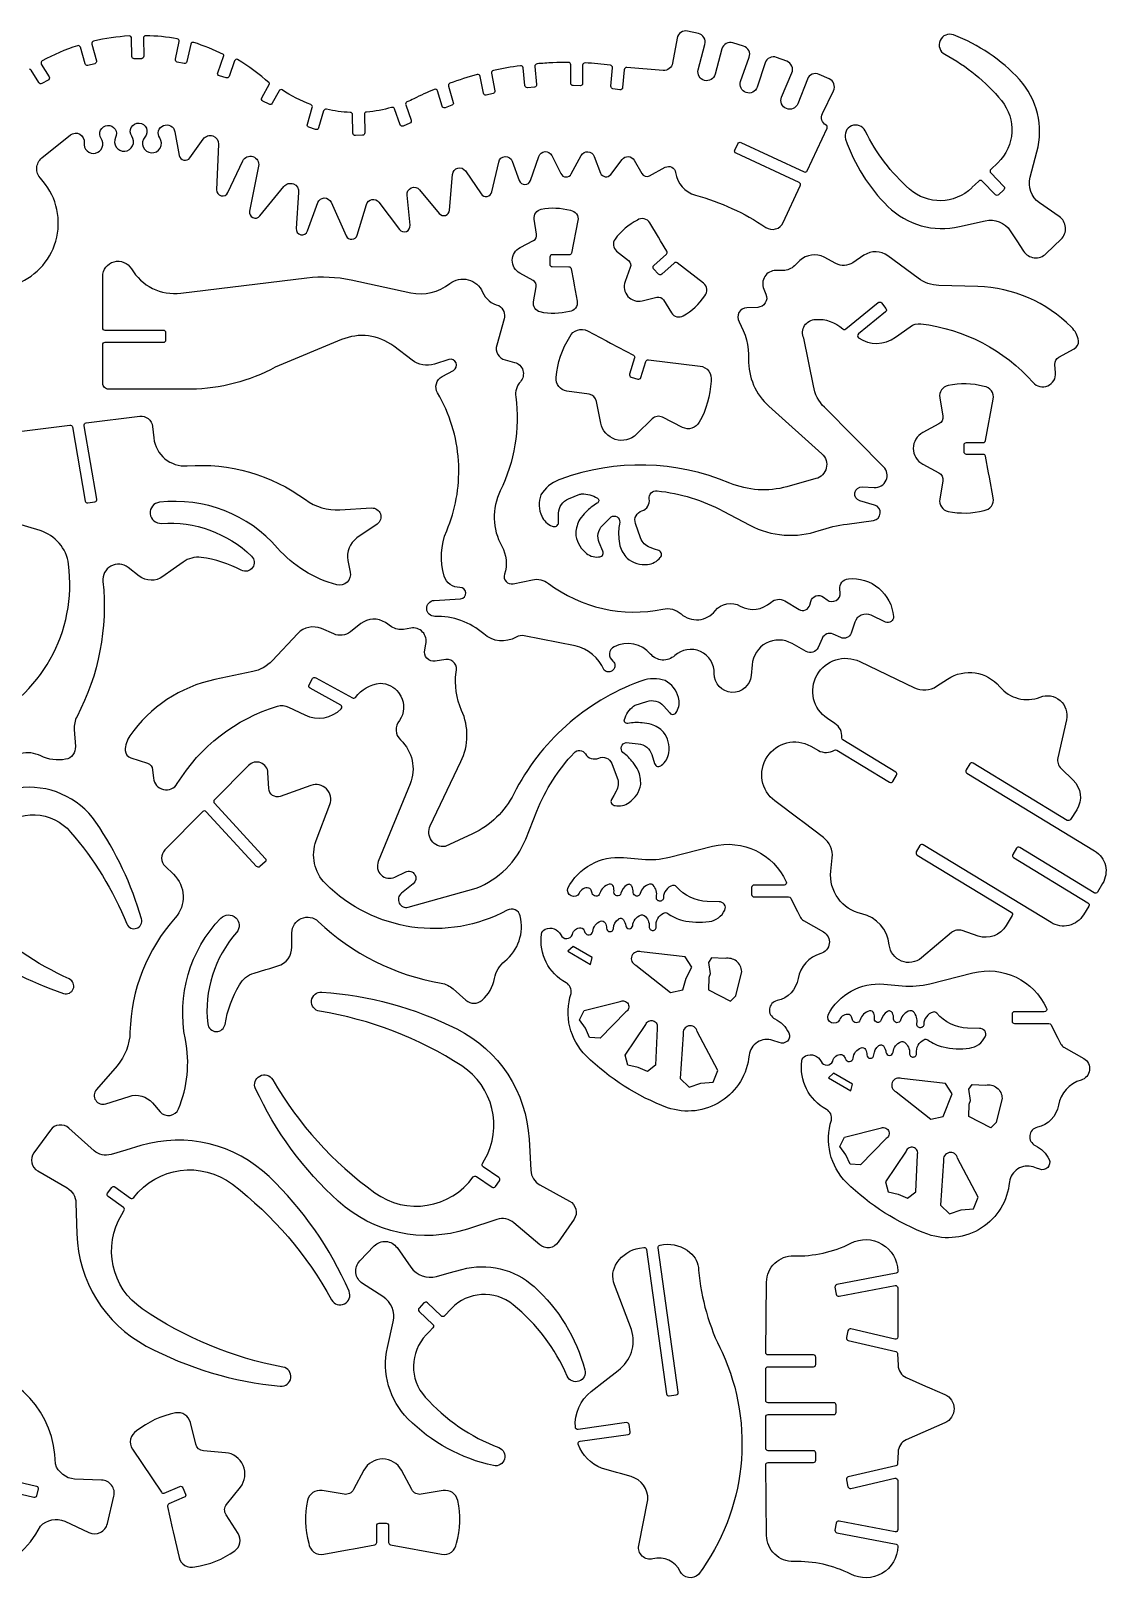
# Model space of a CAD drawing. Extents: x 0 to 507, y 0 to 400.
# Drawn here: x 232.5 to 507.3, y 0.5 to 396.3 of the extents above; entities that cross this region are included whole.
import ezdxf

# ---------------------------------------------------------------- set-up
doc = ezdxf.new("R2010")
doc.units = 0
doc.layers.add('CYAN', color=1, linetype='CONTINUOUS')

msp = doc.modelspace()

# ---------------------------------------------------------------- linework, layer by layer
at = {"layer": 'CYAN'}
for points in [[(228.96, 331.69, 0.249492), (239.12, 343.56, 0.249492), (234.95, 358.62, -0.209706), (233.99, 361.3, -0.209706), (235.3, 363.82), (242.62, 369.71, -0.308033), (245.02, 369.91, -0.308033), (246.09, 367.75, 0.247536), (246.85, 365.63, 0.247536), (249.04, 365.06, 0.247536), (250.73, 366.55, 0.247536), (250.47, 368.79, -0.268802), (250.31, 370.92, -0.268802), (252.08, 372.13, -0.268802), (254.01, 371.19, -0.268802), (254.15, 369.05, 0.270063), (254.31, 366.62, 0.270063), (256.5, 365.56, 0.270063), (258.51, 366.94, 0.270063), (258.29, 369.37, -0.288113), (258.16, 371.65, -0.288113), (260.16, 372.75, -0.288113), (262.02, 371.43, -0.288113), (261.64, 369.18, 0.287747), (261.19, 366.64, 0.287747), (263.28, 365.14, 0.287747), (265.55, 366.36, 0.287747), (265.43, 368.94, -0.22608), (265.14, 370.76, -0.22608), (266.37, 372.12, -0.22608), (268.21, 372.03, -0.22608), (269.3, 370.54), (270.42, 364.48, 0.301145), (271.58, 363.28, 0.301145), (273.14, 363.88), (276.57, 368.67, -0.330951), (279.01, 369.45, -0.330951), (280.45, 367.34), (279.98, 355.68, 0.356574), (281.13, 354.15, 0.356574), (282.86, 354.98), (286.65, 363.06, -0.379342), (289.26, 364.19, -0.379342), (290.69, 361.73), (288.38, 350.24, 0.345731), (289.22, 348.58, 0.345731), (291.04, 348.99), (297.14, 356.53, -0.327083), (299.6, 357.18, -0.327083), (300.95, 355.03), (300.3, 345.79, 0.372634), (301.49, 344.21, 0.372634), (303.22, 345.16), (305.87, 352.41, -0.306254), (307.51, 353.6, -0.306254), (309.23, 352.53), (313.1, 343.91, 0.31289), (314.58, 343.03, 0.31289), (315.93, 344.11), (318.27, 351.91, -0.282774), (319.68, 353.18, -0.282774), (321.45, 352.49), (326.73, 345.54, 0.33547), (328.49, 345.06, 0.33547), (329.44, 346.61), (328.65, 354.34, -0.330151), (329.75, 356.2, -0.330151), (331.85, 355.68), (336.87, 349.63, 0.303767), (338.48, 349.15, 0.303767), (339.53, 350.46), (340.28, 359.62, -0.318597), (341.63, 361.24, -0.318597), (343.59, 360.5), (347.58, 354.63, 0.297439), (349.11, 354, 0.297439), (350.31, 355.14), (352.08, 362.79, -0.332558), (353.73, 364.19, -0.332558), (355.55, 363), (357.34, 358.05, 0.318033), (358.79, 357.05, 0.318033), (360.22, 358.07), (362.33, 364.23, -0.302272), (363.93, 365.44, -0.302272), (365.66, 364.44), (367.96, 359.82, 0.279132), (369.29, 358.98, 0.279132), (370.65, 359.77), (373.19, 364.46, -0.292689), (374.91, 365.41, -0.292689), (376.48, 364.24), (378.12, 359.98, 0.271313), (379.31, 359.03, 0.271313), (380.72, 359.6), (383.68, 363.46, -0.251459), (385.24, 364.17, -0.251459), (386.7, 363.25), (388.64, 359.87, 0.406883), (390.66, 359.28), (394.65, 361.44, -0.245454), (396.34, 361.46, -0.245454), (397.31, 360.09, 0.300998), (402.39, 354.32, -0.082395), (420.38, 346.08, 0.219417), (422.89, 345.67, 0.219417), (424.83, 347.31), (429.18, 356.72, 0.412891), (428.91, 357.53), (412.76, 365.03, -0.415545), (412.46, 365.83), (413.22, 367.48, -0.416786), (414.03, 367.77), (430.18, 360.27, 0.410969), (430.97, 360.56), (436.05, 371.45, 0.391669), (435.77, 372.23, -0.40566), (434.84, 375.17), (437.68, 381.03, 0.204117), (437.78, 382.77, 0.204117), (436.59, 384.05), (433.99, 385.19, 0.204676), (432.23, 385.22, 0.204676), (431, 383.97), (428.55, 377.7, -0.417969), (425.62, 376.44, -0.417969), (424.41, 379.38), (427.04, 385.59, 0.204609), (427.03, 387.34, 0.204609), (425.77, 388.55), (423.11, 389.54, 0.204612), (421.36, 389.46, 0.204612), (420.2, 388.15), (418.18, 381.96, -0.417224), (415.33, 380.55, -0.417224), (413.94, 383.41), (416.12, 389.56, 0.2037), (416.02, 391.3, 0.2037), (414.7, 392.44), (411.98, 393.29, 0.204994), (410.24, 393.11, 0.204994), (409.17, 391.73), (407.41, 385.22, -0.412911), (404.68, 383.65, -0.412911), (403.09, 386.37), (404.81, 392.88, 0.205459), (404.57, 394.62, 0.205459), (403.15, 395.64), (400.37, 396.25, 0.204309), (398.66, 395.92, 0.204309), (397.71, 394.46), (396.53, 388.05, -0.383034), (394.17, 386.21), (384.86, 386.93, 0.210069), (384.39, 386.81, 0.210069), (384.16, 386.38), (383.77, 381.83, -0.207409), (383.54, 381.4, -0.207409), (383.07, 381.27), (381.29, 381.54, -0.405249), (380.78, 382.2), (381.17, 386.91, 0.404101), (380.66, 387.56, 0.018478), (374.18, 388.14, 0.205414), (373.74, 387.97, 0.205414), (373.55, 387.53), (373.52, 382.88, -0.418604), (372.92, 382.28), (371.1, 382.33, -0.405461), (370.5, 382.94), (370.53, 387.64, 0.414214), (369.92, 388.25, 0.008396), (366.97, 388.21), (365.9, 388.17, 0.011456), (361.88, 387.9, 0.414204), (361.34, 387.24), (361.79, 382.62, -0.414214), (361.24, 381.97), (359.46, 381.78, -0.414214), (358.8, 382.32), (358.34, 386.88, 0.204134), (358.11, 387.3, 0.204134), (357.65, 387.42, 0.020073), (350.72, 386.17, 0.408475), (350.26, 385.47), (351.11, 381.02, -0.401154), (350.66, 380.31), (348.88, 379.91, -0.419092), (348.16, 380.39), (347.33, 384.68, 0.210361), (347.06, 385.08, 0.210361), (346.58, 385.14, 0.020849), (339.6, 382.93, 0.397483), (339.24, 382.19), (340.48, 378.05, -0.39458), (340.11, 377.3), (338.4, 376.68, -0.205813), (337.92, 376.7, -0.205813), (337.61, 377.07), (336.44, 380.98, 0.214856), (336.12, 381.36, 0.214856), (335.62, 381.36, 0.016368), (330.4, 378.97, -0.014742), (328.63, 378.14, 0.396482), (328.31, 377.38), (329.7, 373.47, -0.389627), (329.36, 372.72), (327.7, 371.99, -0.208553), (327.22, 371.99, -0.208553), (326.89, 372.34), (325.45, 376.37, 0.398402), (324.72, 376.74, -0.049152), (318.3, 375.56, 0.393896), (317.74, 374.94), (317.85, 370.25, -0.409824), (317.26, 369.63), (315.44, 369.57, -0.418616), (314.82, 370.17), (314.72, 374.88, 0.399505), (314.14, 375.47, -0.04618), (308.06, 376.28, 0.399288), (307.34, 375.87), (306.04, 371.51, -0.203638), (305.74, 371.14, -0.203638), (305.27, 371.1), (303.55, 371.7, -0.404969), (303.17, 372.44), (304.44, 376.74, 0.3984), (304.07, 377.47, -0.062269), (296.73, 381.25, 0.397216), (295.94, 381), (294.19, 377.8, -0.404443), (293.38, 377.54), (291.77, 378.37, -0.201784), (291.47, 378.74, -0.201784), (291.52, 379.21), (293.46, 382.76, 0.345577), (293.42, 383.01, 0.047572), (285.35, 389.02, 0.204467), (284.88, 389.01, 0.204467), (284.56, 388.66), (283.15, 384.69, -0.404495), (282.41, 384.31), (280.67, 384.84, -0.205082), (280.31, 385.14, -0.205082), (280.27, 385.62), (281.82, 390.01, 0.371328), (281.72, 390.25, 0.038879), (274.11, 393.38, 0.203484), (273.65, 393.31, 0.203484), (273.37, 392.92), (272.39, 388.46, -0.404788), (271.69, 387.99), (269.9, 388.35, -0.418489), (269.43, 389.07), (270.42, 393.58, 0.201586), (270.32, 394.04, 0.201586), (269.93, 394.3, 0.038237), (261.88, 395.09, 0.208192), (261.44, 394.92, 0.208192), (261.25, 394.49), (261.34, 389.82, -0.409916), (260.74, 389.2), (258.93, 389.19, -0.408379), (258.32, 389.78), (258.23, 394.43, 0.203457), (258.04, 394.86, 0.203457), (257.6, 395.02, 0.043372), (248.52, 393.69, 0.203014), (248.14, 393.41, 0.203014), (248.07, 392.94), (249.26, 388.67, -0.204334), (249.2, 388.21, -0.204334), (248.83, 387.92), (247.07, 387.49, -0.399505), (246.34, 387.92), (245.16, 392.13, 0.203634), (244.86, 392.5, 0.203634), (244.39, 392.54, 0.04631), (235.39, 388.68, 0.202696), (235.1, 388.31, 0.202696), (235.16, 387.84), (237.14, 384.54, -0.205584), (237.2, 384.06, -0.205584), (236.89, 383.69), (235.28, 382.85, -0.391013), (234.49, 383.09), (232.57, 386.29, 0.204681), (232.18, 386.57, 0.204681)], [(336.46, 303.75, -0.202312), (336.15, 306.08, -0.202312), (337.61, 307.93), (340.54, 309.52, 0.385719), (341.21, 311.44, 0.385719), (339.36, 312.29), (335.64, 311.14, -0.241653), (329.93, 312.15), (325.27, 315.67, 0.266871), (311.88, 317.38), (294.97, 310.34, -0.120757), (273.39, 304.71), (252.37, 304.71, -0.414214), (250.86, 306.22), (250.86, 316.11, -0.414214), (251.47, 316.71), (266.4, 316.71, 0.414214), (267.01, 317.32), (267.01, 319.13, 0.414214), (266.4, 319.74), (251.47, 319.74, -0.414214), (250.86, 320.34), (250.86, 333.5, -0.338067), (253.76, 337.29, -0.338067), (258.18, 335.49, 0.29784), (270.82, 329.26), (303.05, 333.17, -0.083044), (314.33, 332.66), (329.62, 329.38, 0.223408), (339.57, 331.69, -0.234213), (344.29, 332.69, -0.234213), (347.95, 329.54, 0.246497), (352.15, 326.07, -0.334925), (353.48, 322.67), (351.57, 315.94, 0.201751), (351.86, 313.61, 0.201751), (353.72, 312.19), (356.14, 311.56, -0.261486), (358.27, 309.51, -0.261486), (357.62, 306.62, 0.218512), (356.44, 302.77, -0.147192), (352.48, 278.69, 0.245566), (352.87, 264.6, -0.208312), (353.57, 257.39, 0.26694), (353.96, 255.55, 0.26694), (355.75, 254.97), (360.71, 255.99, -0.215465), (364.79, 255.06, 0.216331), (394.05, 248.49, -0.235858), (398.71, 247.26, 0.204826), (403.23, 245.77, 0.204826), (407.42, 248.02, -0.367277), (413.86, 249.26, 0.32615), (421.66, 250.19, -0.332106), (425.23, 250.57), (428.89, 248.39, 0.236052), (430.53, 248.27, 0.236052), (431.61, 249.52), (431.85, 250.42, -0.251476), (433.18, 251.86, -0.251476), (435.11, 251.55), (436.05, 250.84, 0.302843), (438.35, 250.69, 0.302843), (439.38, 252.75), (439.29, 253.49, -0.203426), (439.81, 255.34, -0.203426), (441.49, 256.25, -0.417415), (453.01, 246.58, -0.269259), (452.4, 245.27, -0.269259), (450.96, 245.15), (447.3, 246.89, 0.215227), (444.79, 246.94, 0.215227), (443.1, 245.1), (442.19, 242.36, -0.212348), (441.12, 241.18, -0.212348), (439.53, 241.19), (437.56, 242.07, 0.415705), (434.78, 241), (433.72, 238.65, -0.211265), (432.42, 237.47, -0.211265), (430.67, 237.64), (427.07, 239.68, 0.255974), (420.47, 239.76, 0.255974), (416.85, 234.24), (416.61, 231.51, -0.406058), (411.67, 227.18, -0.406058), (407.21, 231.99, 0.301122), (403.66, 237.64, 0.301122), (397.08, 236.58, -0.205118), (393.91, 235.46, -0.205118), (390.91, 236.98, 0.350998), (381.63, 238.84, 0.26821), (380.41, 237.11, 0.26821), (381.3, 235.19, -0.414216), (381.31, 232.91, -0.414216), (379.03, 232.89, 0.241897), (371.62, 239.08), (358.62, 241.63, 0.180812), (356.53, 241.29, -0.320645), (348.25, 242.11, 0.189018), (335.79, 246.6, -0.409253), (333.68, 248.56, -0.409253), (335.61, 250.7), (342.35, 251.12, 0.412064), (343.69, 252.65, 0.412064), (342.17, 254, -0.324205), (338.15, 256.91, -0.174571), (338.79, 268.49, 0.11024), (341.86, 285.34), (341.81, 286.4, 0.117012), (336.46, 303.74)], [(230.14, 294), (242.42, 295.54, -0.40101), (243.11, 295.04), (246.38, 276.1, 0.414222), (247.07, 275.61), (248.86, 275.92, 0.414214), (249.37, 276.62), (246.11, 295.37, -0.204806), (246.21, 295.83, -0.204806), (246.62, 296.07), (260.32, 297.78, -0.419449), (263.58, 295.2), (263.76, 293.72), (263.91, 292.24, 0.404707), (272.47, 285.1, -0.178637), (302.68, 276.46, 0.174423), (311.5, 273.86), (319.58, 274.33, -0.336379), (321.85, 272.8, -0.336379), (321, 270.2), (315.86, 266.66, 0.301286), (313.53, 260.88), (314.13, 257.93, -0.259226), (313.31, 255.35, -0.259226), (310.69, 254.68, -0.150583), (295.57, 264.08, 0.246916), (265.4, 275.8, 0.407665), (263, 272.86, 0.407665), (265.88, 270.4, -0.211527), (288.89, 262.02, -0.373786), (289.16, 259.09, -0.373786), (286.29, 258.41, 0.089781), (276.01, 261.68, 0.190204), (271.41, 260.51), (269.71, 259.29), (268.83, 258.66), (266.24, 256.8, -0.332065), (260.2, 256.91), (257.35, 259.12, 0.300597), (252.95, 259.46, 0.300597), (250.91, 255.55, -0.148414), (244.29, 221.05, 0.13913), (243.6, 217.67), (243.87, 213.34, -0.378936), (241.36, 210.07, -0.165033), (235.01, 210.94, 0.176043), (229.9, 211.54, -0.287648)], [(219.2, 219, 0.331423), (242.12, 259.97, 0.295033), (234.83, 268.55), (225.43, 271.4, -0.292582)], [(224.2, 192.35, -0.205583), (233.61, 195.88, -0.205583), (242.65, 191.48, -0.081889), (257.01, 167.99, 0.398524), (259.49, 166.86, 0.398524), (260.76, 169.28, 0.081149), (249.12, 193.97, 0.286037), (229.1, 202.7)], [(216.7, 162.92, 0.081158), (240.86, 150.23, 0.398627), (243.33, 151.38, 0.398627), (242.31, 153.9, -0.081887), (219.45, 169.28, -0.205574)], [(203.41, 2.39, 0.393376), (234.94, 14.03, -0.298881), (241.14, 15.31), (247.34, 12.38, 0.225638), (250.24, 12.39, 0.225638), (252.06, 14.64), (253.72, 21.65, 0.225661), (253.13, 24.47, 0.225661), (250.57, 25.79), (243.68, 26, -0.297625), (238.75, 29.89, 0.393918), (215.9, 54.58, 0.08116)], [(229.26, 25.35), (233.95, 24.23, -0.415634), (234.37, 23.5), (233.95, 21.74, -0.414554), (233.22, 21.29), (228.56, 22.41, 0.415643)]]:
    msp.add_lwpolyline(points, format="xyb", dxfattribs=at)
for points in [[(451.6, 351.42, 0.255896), (469.86, 346.27), (476.43, 347.78, -0.314963), (482.87, 345.18), (484.56, 342.6), (486.22, 340.02, 0.223822), (488.97, 338.32, 0.223822), (492.03, 339.36), (495.84, 343.03, 0.223795), (496.98, 346.05, 0.223795), (495.38, 348.85), (490.33, 352.38, -0.314805), (487.98, 358.91), (489.7, 365.43, 0.255901), (485.22, 383.86, 0.117658), (468.35, 395.28, 0.395391), (464.92, 393.86, 0.395391), (466.12, 390.34, -0.097458), (480.6, 378.51, -0.391936), (479.69, 362.62), (477.88, 360.87, 0.414214), (477.88, 360.02), (481.23, 356.54, -0.414207), (481.2, 355.68), (479.9, 354.42, -0.414214), (479.06, 354.43), (475.7, 357.92, 0.414208), (474.82, 357.93), (473.92, 357.06), (473.15, 356.32), (473.01, 356.18, -0.39202), (457.11, 355.86, -0.097473), (445.8, 370.73, 0.395441), (442.32, 372.05, 0.395441), (440.78, 368.66, 0.117645), (451.6, 351.42)], [(361.67, 330.86, 0.32234), (360.89, 332.5), (357.5, 334.35, -0.277061), (355.57, 337.66, -0.276854), (357.56, 340.93), (360.98, 342.71, 0.322134), (361.79, 344.33), (361.19, 348.19, -0.402939), (362.97, 350.72, -0.118554), (370.44, 350.45, -0.207879), (371.97, 349.54, -0.207879), (372.35, 347.81), (370.68, 339.51, -0.360608), (370.08, 339.02), (365.78, 339.07, 0.414222), (365.18, 338.47), (365.15, 336.65, 0.414214), (365.75, 336.04), (370.05, 336, -0.35939), (370.62, 335.5), (371.18, 332.4), (371.38, 331.34), (372.13, 327.17, -0.208024), (371.73, 325.45, -0.208024), (370.2, 324.57, -0.118543), (362.7, 324.45, -0.403239), (360.98, 327.01), (361.67, 330.86)], [(385.73, 335.82), (384.4, 332.21, 0.277072), (385.13, 328.44, 0.276936), (388.79, 327.29), (392.54, 328.2, -0.32218), (394.23, 327.51), (396.29, 324.2, 0.402658), (399.28, 323.46, 0.118573), (404.75, 328.59, 0.207977), (405.3, 330.27, 0.207977), (404.45, 331.83), (397.74, 336.98, 0.359328), (396.95, 336.95), (393.75, 334.09, -0.41422), (392.9, 334.14), (391.69, 335.5, -0.415186), (391.75, 336.35), (394.95, 339.21, 0.359567), (395.08, 339.97), (393.46, 342.67), (392.9, 343.6), (390.72, 347.23, 0.208149), (389.28, 348.27, 0.208149), (387.55, 347.92, 0.118527), (381.83, 343.08, 0.402946), (382.23, 340.02), (385.25, 337.58, -0.322079), (385.73, 335.82)], [(367.41, 272.98, -0.302868), (369.92, 276.67), (372.82, 277.83, -0.085382), (373.28, 277.92, -0.15391), (377.33, 276.83, -0.263174), (377.67, 276.16, -0.263174), (377.27, 275.53, 0.076161), (374.4, 273.27, 0.049877), (372.82, 271.44, 0.102195), (371.77, 267.93, 0.199986), (374.16, 263.02, 0.211773), (377.63, 261.81, 0.263828), (378.59, 262.22, 0.263828), (378.72, 263.26), (377.78, 265.47, -0.302831), (378.63, 269.86), (380.81, 272.08, -0.273672), (382.34, 272.04, -0.273672), (383.04, 270.68, 0.076157), (382.77, 267.03, 0.049863), (383.04, 264.64, 0.102185), (384.89, 261.47, 0.200024), (390.15, 259.91, 0.211686), (393.38, 261.65, 0.26363), (393.72, 262.63, 0.26363), (393.05, 263.43), (391.93, 263.84), (390.78, 264.24, -0.225995), (388.37, 266.69), (387.07, 270.36, -0.204615), (387.19, 272.33, -0.204615), (388.7, 273.6, 0.374945), (390.57, 276.63, -0.23859), (391.07, 278.2, -0.23859), (392.63, 278.72, -0.094553), (409.5, 273.52), (416.3, 269.92, 0.207389), (434.05, 268.56, -0.049246), (441.13, 270.23), (447.9, 271.14, 0.355038), (449.64, 273, 0.355038), (448.17, 275.09), (444.45, 276.16, -0.381543), (443.16, 278.22, -0.381543), (445.06, 279.73), (448.11, 279.57, 0.310361), (451.13, 281.41, 0.310361), (450.5, 284.88), (443.68, 291.72), (442.92, 292.48), (435.35, 300.07, -0.155164), (432.54, 305.53), (430.06, 317.73, -0.252046), (430.29, 320.95, -0.252046), (433.11, 322.53, -0.210629), (440.04, 320.11, 0.362229), (440.79, 320.1), (449.08, 326.85, -0.413087), (449.92, 326.77), (451.07, 325.36, -0.415356), (450.98, 324.51), (444.03, 318.83, 0.235165), (443.8, 318.34, 0.235165), (444.06, 317.87, 0.318388), (453.49, 317.97), (457.24, 320.69, -0.188334), (460.02, 321.41, -0.184281), (488.69, 306.43, 0.322875), (492.46, 305.58, 0.322875), (494.46, 308.89), (494.28, 311.04, -0.29741), (495.31, 312.9), (499.24, 315.04, 0.307321), (500.3, 317.09, 0.166634), (498.48, 320.57, 0.191725), (474.57, 330.93), (464.62, 331.23, -0.152795), (459.33, 333.07), (451.59, 338.79, 0.31532), (445.45, 338.94), (442.61, 337.05, -0.274696), (438.31, 336.84), (435.29, 338.44, 0.323877), (429.09, 337.57), (427.7, 336.24, -0.193469), (424.8, 335.06), (422.95, 335.06, 0.251345), (420.13, 333.52, 0.251345), (419.84, 330.32), (420.41, 328.97, -0.246421), (420.23, 326.75, -0.246421), (418.3, 325.63), (415.52, 325.52, 0.262981), (413.5, 324.29, 0.262981), (413.52, 321.92, -0.138627), (415.97, 312.36, 0.219786), (421.17, 300.33), (434.72, 288.17, -0.274158), (435.84, 284.55, -0.274158), (433.2, 281.83), (425.77, 279.77, -0.16841), (411.16, 280.71, 0.189689), (367.99, 281.7, 0.011894), (367.44, 281.49, 0.168854), (362.88, 277.67, 0.199995), (363.09, 272.21, 0.211584), (365.78, 269.7, 0.263957), (366.83, 269.69, 0.263957), (367.38, 270.59), (367.41, 272.98)], [(366.75, 307.73, -0.118567), (370.29, 318.09, -0.20796), (372.21, 319.83, -0.20796), (374.79, 319.62), (379.63, 317.05), (380.66, 316.51), (386.53, 313.4, -0.360683), (386.82, 312.68), (385.54, 308.58, 0.415605), (385.94, 307.82), (387.66, 307.28, 0.416057), (388.42, 307.68), (389.71, 311.78, -0.359788), (390.36, 312.2), (403.55, 310.61, -0.207874), (405.79, 309.31, -0.207874), (406.37, 306.79, -0.118558), (403.37, 296.26, -0.403031), (399.06, 294.94), (393.98, 297.53, 0.322359), (391.35, 297.12), (387.34, 293.18, -0.277154), (381.89, 291.87, -0.276988), (378.16, 296.05), (377.11, 301.58, 0.322151), (375.19, 303.41), (369.54, 304.19, -0.403263), (366.75, 307.73)], [(465.64, 281.3), (464.85, 276.58, 0.402975), (466.97, 273.47, 0.118563), (476.16, 273.71, 0.207969), (478.03, 274.8, 0.207969), (478.52, 276.92), (477.53, 282.24), (477.34, 283.28), (476.55, 287.55, 0.359452), (475.95, 288.04), (471.65, 288.04, -0.414214), (471.05, 288.65), (471.05, 290.46, -0.414222), (471.65, 291.07), (475.95, 291.07, 0.359446), (476.55, 291.56), (478.52, 302.19, 0.207986), (478.04, 304.31, 0.207986), (476.16, 305.4, 0.118545), (466.97, 305.64, 0.403041), (464.85, 302.52), (465.64, 297.81, -0.322122), (464.64, 295.81), (460.5, 293.59, 0.276911), (458.08, 289.56, 0.277005), (460.5, 285.52), (464.64, 283.3, -0.322122), (465.64, 281.3)], [(263.61, 207.39), (263.82, 205.26, 0.322858), (266.37, 202.35, 0.322858), (269.93, 203.85, -0.184302), (295.51, 223.65, -0.188263), (298.35, 223.42), (302.53, 221.41, 0.318406), (311.84, 222.98, 0.235938), (312.02, 223.48, 0.235938), (311.72, 223.93), (303.86, 228.29, -0.414214), (303.61, 229.11), (304.49, 230.7, -0.414209), (305.31, 230.93), (314.68, 225.75, 0.362344), (315.44, 225.89, -0.210676), (321.79, 229.5, -0.228258), (326.5, 227.18), (327.11, 226.24, -0.277767), (326.71, 220.01, 0.400269), (326.99, 215.01, -0.310918), (329.43, 203.79), (321.3, 183.96, 0.310287), (322.05, 180.51, 0.310287), (325.53, 179.96), (328.32, 181.29, -0.381253), (330.64, 180.61, -0.381253), (330.22, 178.22), (327.2, 175.8, 0.355087), (326.66, 173.31, 0.355087), (328.98, 172.27), (346.37, 177.13, 0.207423), (359, 189.67), (361.85, 196.82, -0.094548), (371.34, 211.72, -0.2384), (372.86, 212.32, -0.2384), (374.24, 211.46, 0.375113), (377.66, 210.38, -0.20462), (379.62, 210.39, -0.20462), (380.99, 208.98), (382.38, 205.34, -0.226118), (382.1, 201.89), (381.53, 200.85), (380.92, 199.81, 0.263832), (380.93, 198.77, 0.263832), (381.83, 198.24, 0.21161), (385.43, 199.02, 0.200024), (388.39, 203.6, 0.102116), (387.76, 207.21, 0.049864), (386.43, 209.22, 0.076196), (383.83, 211.82, -0.273678), (383.49, 213.32, -0.273678), (384.64, 214.34), (387.76, 214.06, -0.302987), (391.24, 211.26), (391.93, 208.96, 0.263683), (392.71, 208.26, 0.263683), (393.71, 208.57, 0.211718), (395.56, 211.74, 0.199979), (394.23, 217.04, 0.102157), (391.11, 219.01, 0.049872), (388.76, 219.39, 0.076189), (385.1, 219.25, -0.263443), (384.39, 219.48, -0.263443), (384.22, 220.21, -0.153816), (386.58, 223.66, -0.085338), (387, 223.88), (389.93, 224.88, -0.30304), (394.26, 223.71), (395.83, 221.91, 0.26378), (396.82, 221.58, 0.26378), (397.61, 222.26, 0.211641), (398.04, 225.91, 0.19997), (394.65, 230.21, 0.168776), (388.7, 230.16, 0.011961), (388.15, 229.97, 0.189682), (355.95, 201.23, -0.168432), (345.43, 191.04), (338.41, 187.78, -0.274229), (334.94, 189.29, -0.274229), (334.6, 193.06), (342.44, 209.49, 0.219761), (342.62, 222.58, -0.138603), (341.2, 232.35, 0.263037), (340.8, 234.68, 0.263037), (338.6, 235.55), (335.84, 235.16, -0.246599), (333.75, 235.92, -0.246599), (333.18, 238.08), (333.49, 239.5, 0.251482), (332.64, 242.61, 0.251482), (329.59, 243.62), (327.77, 243.3, -0.193451), (324.72, 243.94), (323.12, 245.01, 0.323987), (316.86, 244.77), (314.17, 242.66, -0.274509), (309.9, 242.12), (306.76, 243.48, 0.315346), (300.74, 242.24), (294.15, 235.24, -0.152776), (289.25, 232.5), (279.52, 230.46, 0.191714), (257.81, 216.04, 0.166671), (256.63, 212.29, 0.307666), (258.05, 210.46), (262.31, 209.05, -0.297106), (263.61, 207.39)], [(451.92, 162.63, 0.323435), (444.88, 170.56, -0.382079), (436.99, 181.5), (437.35, 184.85, 0.263617), (435.08, 190.08), (429.81, 194.05), (428.89, 194.75), (422.69, 199.41, -0.394636), (420.71, 210.71, -0.394636), (431.85, 213.44), (433.81, 212.34, 0.27195), (437.9, 212.43, -0.282329), (438.53, 212.43), (452.02, 204.23, 0.414214), (452.83, 204.43), (453.8, 205.98, 0.412962), (453.59, 206.81), (440.1, 215.01, -0.282038), (439.83, 215.57, 0.27199), (438.02, 219.25), (436.14, 220.49, -0.394544), (433.46, 231.63, -0.394544), (444.4, 235.07), (458.36, 228.35, 0.263653), (464.05, 228.74), (466.86, 230.59, -0.382072), (480.19, 228.62, 0.323466), (490.5, 225.98, -0.277634), (495.61, 225.12, -0.277634), (497.25, 220.2), (495.04, 210.42, 0.262208), (495.86, 207.74), (498.94, 204.76, -0.356955), (499.85, 197.16), (498.24, 194.65, -0.408943), (497.43, 194.46), (473.36, 209.11, 0.414206), (472.51, 208.91), (471.58, 207.36, 0.414221), (471.79, 206.53), (504.44, 186.65, -0.41434), (506.47, 178.34), (505.14, 176.14, -0.414206), (504.29, 175.94), (485.3, 187.51, 0.414214), (484.46, 187.31), (483.52, 185.76, 0.412962), (483.73, 184.93), (502.72, 173.36, -0.414202), (502.93, 172.53), (501.6, 170.33, -0.41429), (493.29, 168.31), (460.63, 188.19, 0.414214), (459.79, 187.99), (458.85, 186.44, 0.414202), (459.06, 185.6), (483.13, 170.95, -0.407705), (483.34, 170.13), (481.83, 167.56, -0.356976), (474.66, 164.88), (470.61, 166.26, 0.262485), (467.83, 165.75), (460.18, 159.3, -0.277667), (455.05, 158.48, -0.277667), (451.92, 162.63)], [(257.59, 123.89, -0.301146), (263.57, 122.21), (265.57, 119.93, 0.259342), (268.1, 119.01, 0.259342), (270.22, 120.67, 0.150581), (271.98, 138.4, -0.246925), (281.08, 169.46, -0.407518), (284.87, 169.57, -0.407518), (285.07, 165.78, 0.211523), (277.69, 142.43, 0.373756), (279.86, 140.44, 0.373756), (282.14, 142.3, -0.089774), (285.79, 152.43, -0.190263), (289.54, 155.39), (292.6, 156.31), (293.62, 156.61), (295.65, 157.23, 0.331861), (299.22, 162.07), (299.22, 165.69, -0.300537), (301.63, 169.38, -0.300537), (305.96, 168.61, 0.148427), (337.35, 152.84, -0.139141), (340.46, 151.34), (343.72, 148.47, 0.379138), (347.84, 148.47, 0.165039), (351.01, 154.04, -0.176022), (353.67, 158.45, 0.287711), (357.6, 170.01, 0.233415), (356.31, 171.58, 0.233415), (354.28, 171.5, -0.33142), (307.81, 178.28, -0.295074), (305.45, 189.28), (308.92, 198.48, 0.292565), (308.08, 202.49, 0.292565), (304.09, 203.41), (296.26, 200.6, -0.237663), (294.28, 200.84, -0.237663), (293.29, 202.57), (293.11, 206.59, 0.297794), (291.24, 209.18, 0.297794), (288.12, 208.5), (279.42, 199.71, 0.400791), (279.42, 198.87), (292.42, 184.73, -0.415296), (292.39, 183.87), (291.06, 182.65, -0.414214), (290.21, 182.68), (277.33, 196.68, 0.204879), (276.89, 196.87, 0.204879), (276.45, 196.69), (266.75, 186.88, 0.419148), (266.81, 182.72), (268.95, 180.66, -0.404706), (269.38, 169.51, 0.178643), (257.83, 140.31, -0.174354), (254.53, 131.73), (249.24, 125.6, 0.336502), (249.06, 122.88, 0.336502), (251.63, 121.97), (257.59, 123.89)], [(370.59, 150.22, 0.326895), (369.32, 152.93, -0.313314), (363.03, 165.37, -0.255554), (363.96, 166.63, -0.411596), (367.95, 165.16, 0.302893), (369.48, 164.24, 0.302893), (370.92, 165.29, -0.376691), (373.12, 166.99, -0.211741), (373.67, 166.7, -0.076254), (374.15, 165.82, 0.343275), (375.23, 165.18, 0.343275), (376.12, 166.06, -0.268082), (378.14, 168.7, -0.395492), (379.29, 168.27, -0.108598), (379.66, 166.88, 0.401516), (380.53, 166.01, 0.401516), (381.44, 166.85, -0.210199), (382.68, 169.23, -0.210518), (383.37, 169.42, -0.210518), (383.98, 169.03, -0.121935), (384.55, 167.53, 0.38216), (385.45, 166.73, 0.38216), (386.34, 167.53, -0.272984), (388.36, 170.23, -0.2679), (389.27, 170.12, -0.250617), (390.57, 167.26, 0.211157), (390.82, 166.58, 0.211157), (391.5, 166.31, 0.211157), (392.15, 166.63, 0.211157), (392.35, 167.32, -0.325758), (394.23, 170.76, -0.29494), (395.23, 170.7, 0.099738), (399.13, 168.89, 0.095602), (405.9, 168.59, 0.246955), (409.89, 171.51, 0.273415), (409.77, 172.99, 0.273415), (408.41, 173.6), (405.39, 173.71, -0.209852), (397.49, 177.52, 0.296298), (396.56, 177.8, 0.325669), (394.2, 174.68, -0.211227), (393.89, 174.02, -0.211227), (393.19, 173.8, -0.211227), (392.56, 174.17, -0.211227), (392.41, 174.88, 0.250618), (391.54, 177.9, 0.266185), (390.66, 178.14, 0.273131), (388.27, 175.76, -0.382189), (387.26, 175.1, -0.382189), (386.49, 176.03, 0.12179), (386.16, 177.6, 0.209006), (385.61, 178.07, 0.209006), (384.89, 177.98, 0.209999), (383.34, 175.81, -0.38329), (382.32, 175.15, -0.38329), (381.56, 176.1, 0.108891), (381.41, 177.53, 0.394814), (380.35, 178.12, 0.268105), (377.96, 175.81, -0.343239), (376.94, 175.06, -0.343239), (375.97, 175.86, 0.076194), (375.6, 176.8, 0.212039), (375.12, 177.16, 0.376416), (372.67, 175.81, -0.390009), (370.63, 175.12, -0.390009), (369.77, 177.1, -0.30587), (384.01, 184.94), (388.7, 184.51, 0.08449), (395.74, 185.06), (406.78, 187.84, -0.362437), (425.58, 178.77, -0.255442), (425.54, 178.2, -0.255442), (425.04, 177.92), (417.36, 177.92, 0.414214), (416.75, 177.32), (416.75, 175.5, 0.414214), (417.36, 174.9), (426.19, 174.9, -0.282867), (426.73, 174.57), (427.99, 172.1), (428.47, 171.15), (429.24, 169.64, 0.147321), (430, 168.85), (435.11, 165.95, -0.301955), (436.6, 162.95, -0.301955), (434.41, 160.42, 0.290578), (428.64, 154.01, -0.307511), (423.25, 148.36, 0.320153), (421.31, 146.24, 0.320153), (422.68, 143.71, -0.17235), (426.25, 140.1, -0.312469), (425.89, 138.04, -0.312469), (423.83, 137.65), (422.17, 138.21, 0.221487), (418.24, 137.73, 0.221487), (416.09, 134.41, -0.230749), (408.94, 122.62, -0.230749), (395.26, 120.99, -0.105703), (374.46, 134.24, -0.282195), (370.59, 150.22)], [(387.12, 157.42), (396.01, 150.46), (399.13, 151.12), (400, 154.13), (401.49, 156.89), (399.73, 159.55), (388.51, 160.8, 0.414121), (386.13, 159.8, 0.414121), (387.12, 157.42)], [(405.84, 154.31), (405.69, 151.1), (411.34, 148.21), (412.73, 149.58), (414.21, 155.79, 0.224096), (412.88, 158.45, 0.224096), (409.98, 159.12), (406.53, 159.29), (405.72, 158.1), (406.17, 155.19), (405.84, 154.31)], [(437.15, 117.84, 0.326773), (435.88, 120.55, -0.31327), (429.59, 132.99, -0.255552), (430.53, 134.25, -0.411599), (434.52, 132.79, 0.30289), (436.04, 131.86, 0.30289), (437.48, 132.92, -0.376693), (439.69, 134.61, -0.211742), (440.23, 134.32, -0.076253), (440.72, 133.45, 0.343275), (441.79, 132.8, 0.343275), (442.68, 133.68, -0.268082), (444.71, 136.33, -0.395495), (445.86, 135.89, -0.108597), (446.19, 134.51, 0.401521), (447.08, 133.62, 0.401521), (448, 134.47, -0.210199), (449.24, 136.85, -0.210125), (449.94, 137.04, -0.210125), (450.54, 136.66, -0.121882), (451.09, 135.15, 0.382167), (451.99, 134.34, 0.382167), (452.9, 135.15, -0.272982), (454.93, 137.86, -0.267906), (455.8, 137.74, -0.250617), (457.13, 134.88, 0.211156), (457.39, 134.2, 0.211156), (458.06, 133.93, 0.211156), (458.71, 134.25, 0.211156), (458.92, 134.94, -0.325759), (460.79, 138.38, -0.295728), (461.79, 138.33, 0.099757), (465.69, 136.52, 0.095602), (472.43, 136.22, 0.246954), (476.46, 139.13, 0.273419), (476.33, 140.62, 0.273419), (474.97, 141.22), (471.95, 141.34, -0.209852), (464.06, 145.15, 0.296017), (463.12, 145.42, 0.325905), (460.76, 142.3, -0.211227), (460.45, 141.64, -0.211227), (459.76, 141.42, -0.211227), (459.13, 141.79, -0.211227), (458.98, 142.51, 0.250618), (458.1, 145.52, 0.266185), (457.23, 145.77, 0.273131), (454.84, 143.39, -0.382188), (453.82, 142.72, -0.382188), (453.05, 143.66, 0.121788), (452.72, 145.22, 0.209009), (452.17, 145.69, 0.209009), (451.45, 145.61, 0.209997), (449.88, 143.43, -0.383291), (448.87, 142.79, -0.383291), (448.12, 143.72, 0.10889), (447.97, 145.15, 0.394824), (446.89, 145.75, 0.268106), (444.5, 143.43, -0.343241), (443.49, 142.69, -0.343241), (442.53, 143.49, 0.076194), (442.17, 144.42, 0.211536), (441.68, 144.79, 0.376799), (439.24, 143.43, -0.390266), (437.18, 142.73, -0.390266), (436.3, 144.72, -0.30587), (450.57, 152.56), (455.26, 152.13, 0.084489), (462.31, 152.68), (473.31, 155.46, -0.362437), (492.15, 146.4, -0.255438), (492.09, 145.81, -0.255438), (491.57, 145.54), (483.92, 145.54, 0.414214), (483.32, 144.94), (483.32, 143.13, 0.414214), (483.92, 142.52), (492.75, 142.52, -0.282867), (493.3, 142.19), (494.55, 139.73), (495.03, 138.78), (495.81, 137.26, 0.14749), (496.56, 136.47), (501.64, 133.57, -0.301954), (503.13, 130.58, -0.301954), (500.95, 128.04, 0.290578), (495.2, 121.63, -0.307602), (489.79, 115.98, 0.320152), (487.86, 113.85, 0.320152), (489.24, 111.33, -0.172351), (492.78, 107.73, -0.312468), (492.44, 105.67, -0.312468), (490.39, 105.27), (489.58, 105.55), (488.73, 105.83, 0.221488), (484.81, 105.35, 0.221488), (482.65, 102.03, -0.230749), (475.51, 90.24, -0.230749), (461.82, 88.61, -0.105703), (441.02, 101.86, -0.282248), (437.15, 117.84)], [(320.4, 99.25, 0.414145), (345.59, 103.27, -0.406909), (346.4, 103.41), (350.39, 100.67, 0.414214), (351.24, 100.83), (352.27, 102.32, 0.415428), (352.12, 103.16), (348.13, 105.9, -0.40693), (347.95, 106.73), (348.5, 107.65, 0.396839), (342.65, 131.66, 0.104987), (306.31, 145.63, -0.400963), (304.25, 148.36, -0.400963), (306.89, 150.55, -0.099516), (341.35, 141.14, -0.26938), (359.86, 112.92), (360.28, 104.99, 0.260288), (362.64, 101.24), (370.23, 97.09, -0.212202), (371.81, 95.03, -0.212202), (371.35, 92.48), (367.3, 86.57, -0.212207), (365.08, 85.2, -0.212207), (362.58, 85.94), (355.99, 91.55, 0.260079), (351.63, 92.4), (344.07, 89.95, -0.269396), (311.09, 97.05, -0.099505), (289.92, 125.85, -0.401162), (291.02, 129.09, -0.401162), (294.31, 128.14, 0.104983), (320.4, 99.25)], [(374.27, 141.34), (372.76, 143.47), (373.94, 145.87), (383.1, 148.11, -0.414215), (385.17, 147.52, -0.414215), (384.58, 145.46), (377.99, 138.73), (375.33, 138.94), (374.27, 141.34)], [(387.7, 131.29), (385.13, 131.85), (384.4, 134.41), (389.66, 142.22, -0.414214), (391.59, 143.2, -0.414214), (392.57, 141.27), (392.2, 131.86), (390.09, 130.22), (387.7, 131.29)], [(403.75, 127.22), (406.9, 127.55), (408.08, 130.51), (402.82, 140.48, 0.414451), (400.65, 141.89, 0.414451), (399.25, 139.72), (398.49, 128.47), (400.79, 126.25), (403.75, 127.22)], [(453.69, 125.04), (462.58, 118.08), (465.69, 118.74), (468.05, 124.52), (466.3, 127.18), (455.08, 128.42, 0.414122), (452.7, 127.43, 0.414122), (453.69, 125.04)], [(472.37, 121.93), (472.74, 122.81), (472.28, 125.73), (473.1, 126.91), (476.55, 126.74, -0.224097), (479.45, 126.07, -0.224097), (480.78, 123.41), (479.3, 117.21), (477.91, 115.84), (472.25, 118.72), (472.37, 121.93)], [(260.95, 69.56, -0.396892), (255.71, 93.71), (256.29, 94.61, 0.406907), (256.14, 95.44), (252.21, 98.29, -0.413029), (252.09, 99.13), (253.15, 100.6, -0.414214), (253.99, 100.73), (257.92, 97.89, 0.408087), (258.77, 98.02, -0.414076), (284.02, 101.4, -0.104987), (309.38, 71.86, 0.401073), (312.65, 70.82, 0.401073), (313.83, 74.04, 0.099513), (293.39, 103.37, 0.269375), (260.58, 111.29), (256.77, 110.16), (252.99, 109.03, -0.260057), (248.64, 110), (242.2, 115.77, 0.212159), (239.73, 116.56, 0.212159), (237.48, 115.26), (233.28, 109.45, 0.212119), (232.74, 106.91, 0.212119), (234.25, 104.81), (241.75, 100.47, -0.260107), (244.01, 96.66), (244.26, 88.72, 0.269384), (262, 60.05, 0.099513), (296.26, 49.78, 0.40112), (298.94, 51.91, 0.40112), (296.93, 54.68, -0.104986), (260.95, 69.56)], [(440.84, 108.96), (439.33, 111.09), (440.51, 113.49), (449.64, 115.73, -0.414214), (451.72, 115.16, -0.414214), (451.15, 113.08), (444.56, 106.35), (441.9, 106.57), (440.84, 108.96)], [(454.23, 98.92), (456.62, 97.85), (458.74, 99.48), (459.13, 108.9, 0.414215), (458.15, 110.82, 0.414215), (456.23, 109.85), (450.94, 102.04), (451.69, 99.47), (454.23, 98.92)], [(470.32, 94.84), (473.43, 95.17), (474.64, 98.13), (469.38, 108.1, 0.414452), (467.22, 109.51, 0.414452), (465.81, 107.35), (465.03, 96.09), (467.35, 93.88), (470.32, 94.84)], [(427.51, 4.94, -0.417353), (420.58, 11.63), (420.34, 29.65, -0.201526), (420.51, 30.09, -0.201526), (420.94, 30.27), (432.55, 30.27, 0.414214), (433.16, 30.87), (433.16, 32.68, 0.414214), (432.55, 33.29), (420.94, 33.29, -0.414214), (420.34, 33.89), (420.34, 41.91, -0.414214), (420.94, 42.51), (437.76, 42.51, 0.414222), (438.36, 43.12), (438.36, 44.93, 0.414231), (437.76, 45.53), (420.94, 45.53, -0.414214), (420.34, 46.14), (420.34, 54.15, -0.414214), (420.94, 54.76), (432.55, 54.76, 0.414214), (433.16, 55.36), (433.16, 57.18, 0.414214), (432.55, 57.78), (420.94, 57.78, -0.418628), (420.34, 58.39), (420.58, 76.41, -0.417349), (427.51, 83.11, 0.126005), (442.08, 86.34, -0.257097), (450.06, 86.12, -0.257097), (454.14, 79.27, -0.370481), (453.66, 78.65), (438.54, 75.77, 0.412781), (438.06, 75.06), (438.39, 73.28, 0.414492), (439.12, 72.8), (453.42, 75.52, -0.223272), (453.9, 75.39, -0.223272), (454.11, 74.93), (454.11, 62.36, -0.229202), (453.89, 61.89, -0.229202), (453.39, 61.77), (442.14, 64.41, 0.414216), (441.38, 63.96), (440.99, 62.19, 0.415639), (441.44, 61.46), (453.63, 58.61, -0.339494), (454.08, 58.04), (454.17, 55.15, 0.289384), (456.29, 51.99), (461.22, 49.82), (462.19, 49.4), (466.15, 47.66, -0.29834), (468.5, 44.02, -0.298133), (466.15, 40.39), (456.29, 36.06, 0.289384), (454.17, 32.89), (454.08, 29.98, -0.340851), (453.63, 29.41), (441.44, 26.58, 0.414214), (440.99, 25.86), (441.38, 24.09, 0.414216), (442.11, 23.64), (453.39, 26.25, -0.228562), (453.89, 26.13, -0.228562), (454.11, 25.66), (454.11, 13.12, -0.223149), (453.9, 12.65, -0.223149), (453.42, 12.52), (439.12, 15.24, 0.414492), (438.39, 14.76), (438.06, 12.98, 0.413942), (438.54, 12.28), (453.66, 9.39, -0.369315), (454.14, 8.78, -0.257117), (450.06, 1.93, -0.257117), (442.08, 1.71, 0.126005), (427.51, 4.94)], [(333.29, 46.99, 0.119691), (352.12, 34.08, -0.392532), (353.58, 31.15, -0.392532), (350.76, 29.48, -0.14522), (328.9, 41.45, -0.255914), (323.64, 59.68), (325.12, 66.27, 0.31475), (322.49, 72.69), (317.29, 76.01, -0.223838), (315.59, 78.76, -0.223838), (316.63, 81.81), (320.26, 85.63, -0.223869), (323.27, 86.79, -0.223869), (326.09, 85.21), (329.66, 80.19, 0.314737), (336.19, 77.86), (339.42, 78.75), (342.69, 79.64, -0.255873), (361.13, 75.24, -0.145234), (374.13, 53.94, -0.392313), (372.6, 51.05, -0.392313), (369.6, 52.36, 0.119685), (355.81, 70.58, 0.392036), (339.94, 69.6), (338.22, 67.78, -0.41422), (337.34, 67.76), (333.86, 71.1, 0.415228), (332.98, 71.08), (331.75, 69.77, 0.415229), (331.75, 68.91), (335.25, 65.57, -0.41316), (335.28, 64.72), (334.27, 63.66), (333.53, 62.89, 0.391968), (333.29, 46.99)], [(391.5, 5.66, -0.258366), (388.77, 6.35, -0.258366), (387.9, 9.03), (390.23, 20.74, 0.351074), (385.99, 26.65), (383.22, 27.44), (382.2, 27.72), (378.4, 28.79, -0.211556), (372.42, 34.94, -0.227395), (372.47, 35.46, -0.227395), (372.9, 35.75), (385.18, 37.47, 0.412758), (385.69, 38.15), (385.45, 39.95, 0.412973), (384.75, 40.46), (372.39, 38.73, -0.207409), (371.92, 38.86, -0.207409), (371.69, 39.28, -0.251557), (375.74, 48.44), (379.19, 51.13), (382.61, 53.81, 0.327589), (386.02, 64.24), (381.7, 75.72, -0.263618), (382.39, 81.38, -0.20835), (388.05, 85.1), (389.17, 85.26, -0.412977), (389.83, 84.74), (395, 47.81, 0.414214), (395.7, 47.3), (397.48, 47.55, 0.414214), (398, 48.23), (392.83, 85.16, -0.415671), (393.34, 85.84), (394.25, 85.98, -0.21715), (400.96, 83.97, -0.228352), (403.2, 79.48, 0.097696), (409.21, 58.44, -0.274501), (403.14, 1.65, -0.24361), (400.6, 0.83, -0.24361), (398.48, 2.43, 0.359332), (391.5, 5.66)], [(268.89, 12.5), (270.36, 6.02, 0.207938), (271.88, 3.93, 0.207938), (274.44, 3.61, 0.118567), (284.6, 7.67, 0.403064), (285.48, 12.09), (282.39, 16.88, -0.322011), (282.52, 19.54), (286.05, 23.94, 0.276985), (286.78, 29.49, 0.27711), (282.24, 32.77), (276.65, 33.24, -0.321968), (274.62, 34.97), (273.26, 40.51, 0.403084), (269.45, 42.93, 0.118551), (259.51, 38.34, 0.207958), (257.97, 36.26, 0.207958), (258.45, 33.71), (265.86, 22.67, 0.360156), (266.58, 22.45), (270.54, 24.15, -0.414214), (271.33, 23.83), (272.05, 22.17, -0.414214), (271.72, 21.37), (267.79, 19.67, 0.360843), (267.43, 18.99), (268.65, 13.58), (268.89, 12.5)], [(303.52, 9.61, 0.207998), (304.82, 7.38, 0.207998), (307.35, 6.81), (313.88, 8.02), (314.96, 8.22), (320.42, 9.24, 0.360577), (320.91, 9.83), (320.91, 14.13, -0.414214), (321.51, 14.74), (323.33, 14.74, -0.414214), (323.93, 14.13), (323.93, 9.83, 0.360823), (324.42, 9.24), (337.49, 6.81, 0.207998), (340.01, 7.38, 0.207998), (341.32, 9.61, 0.118543), (341.61, 20.56, 0.403184), (337.89, 23.1), (332.26, 22.16, -0.322122), (329.88, 23.33), (327.23, 28.29, 0.277142), (322.42, 31.17, 0.277143), (317.61, 28.29), (314.96, 23.33, -0.322122), (312.57, 22.16), (306.95, 23.1, 0.403184), (303.23, 20.56, 0.118543), (303.52, 9.61)]]:
    msp.add_lwpolyline(points, format="xyb", close=True, dxfattribs=at)
for points in [[(371.13, 162.18), (369.8, 160.97), (375.57, 157.64), (375.94, 159.4), (371.13, 162.18)], [(442.14, 125.26), (442.5, 127.02), (437.69, 129.8), (436.36, 128.59), (442.14, 125.26)]]:
    msp.add_lwpolyline(points, close=True, dxfattribs=at)

doc.saveas('drawing.dxf')
